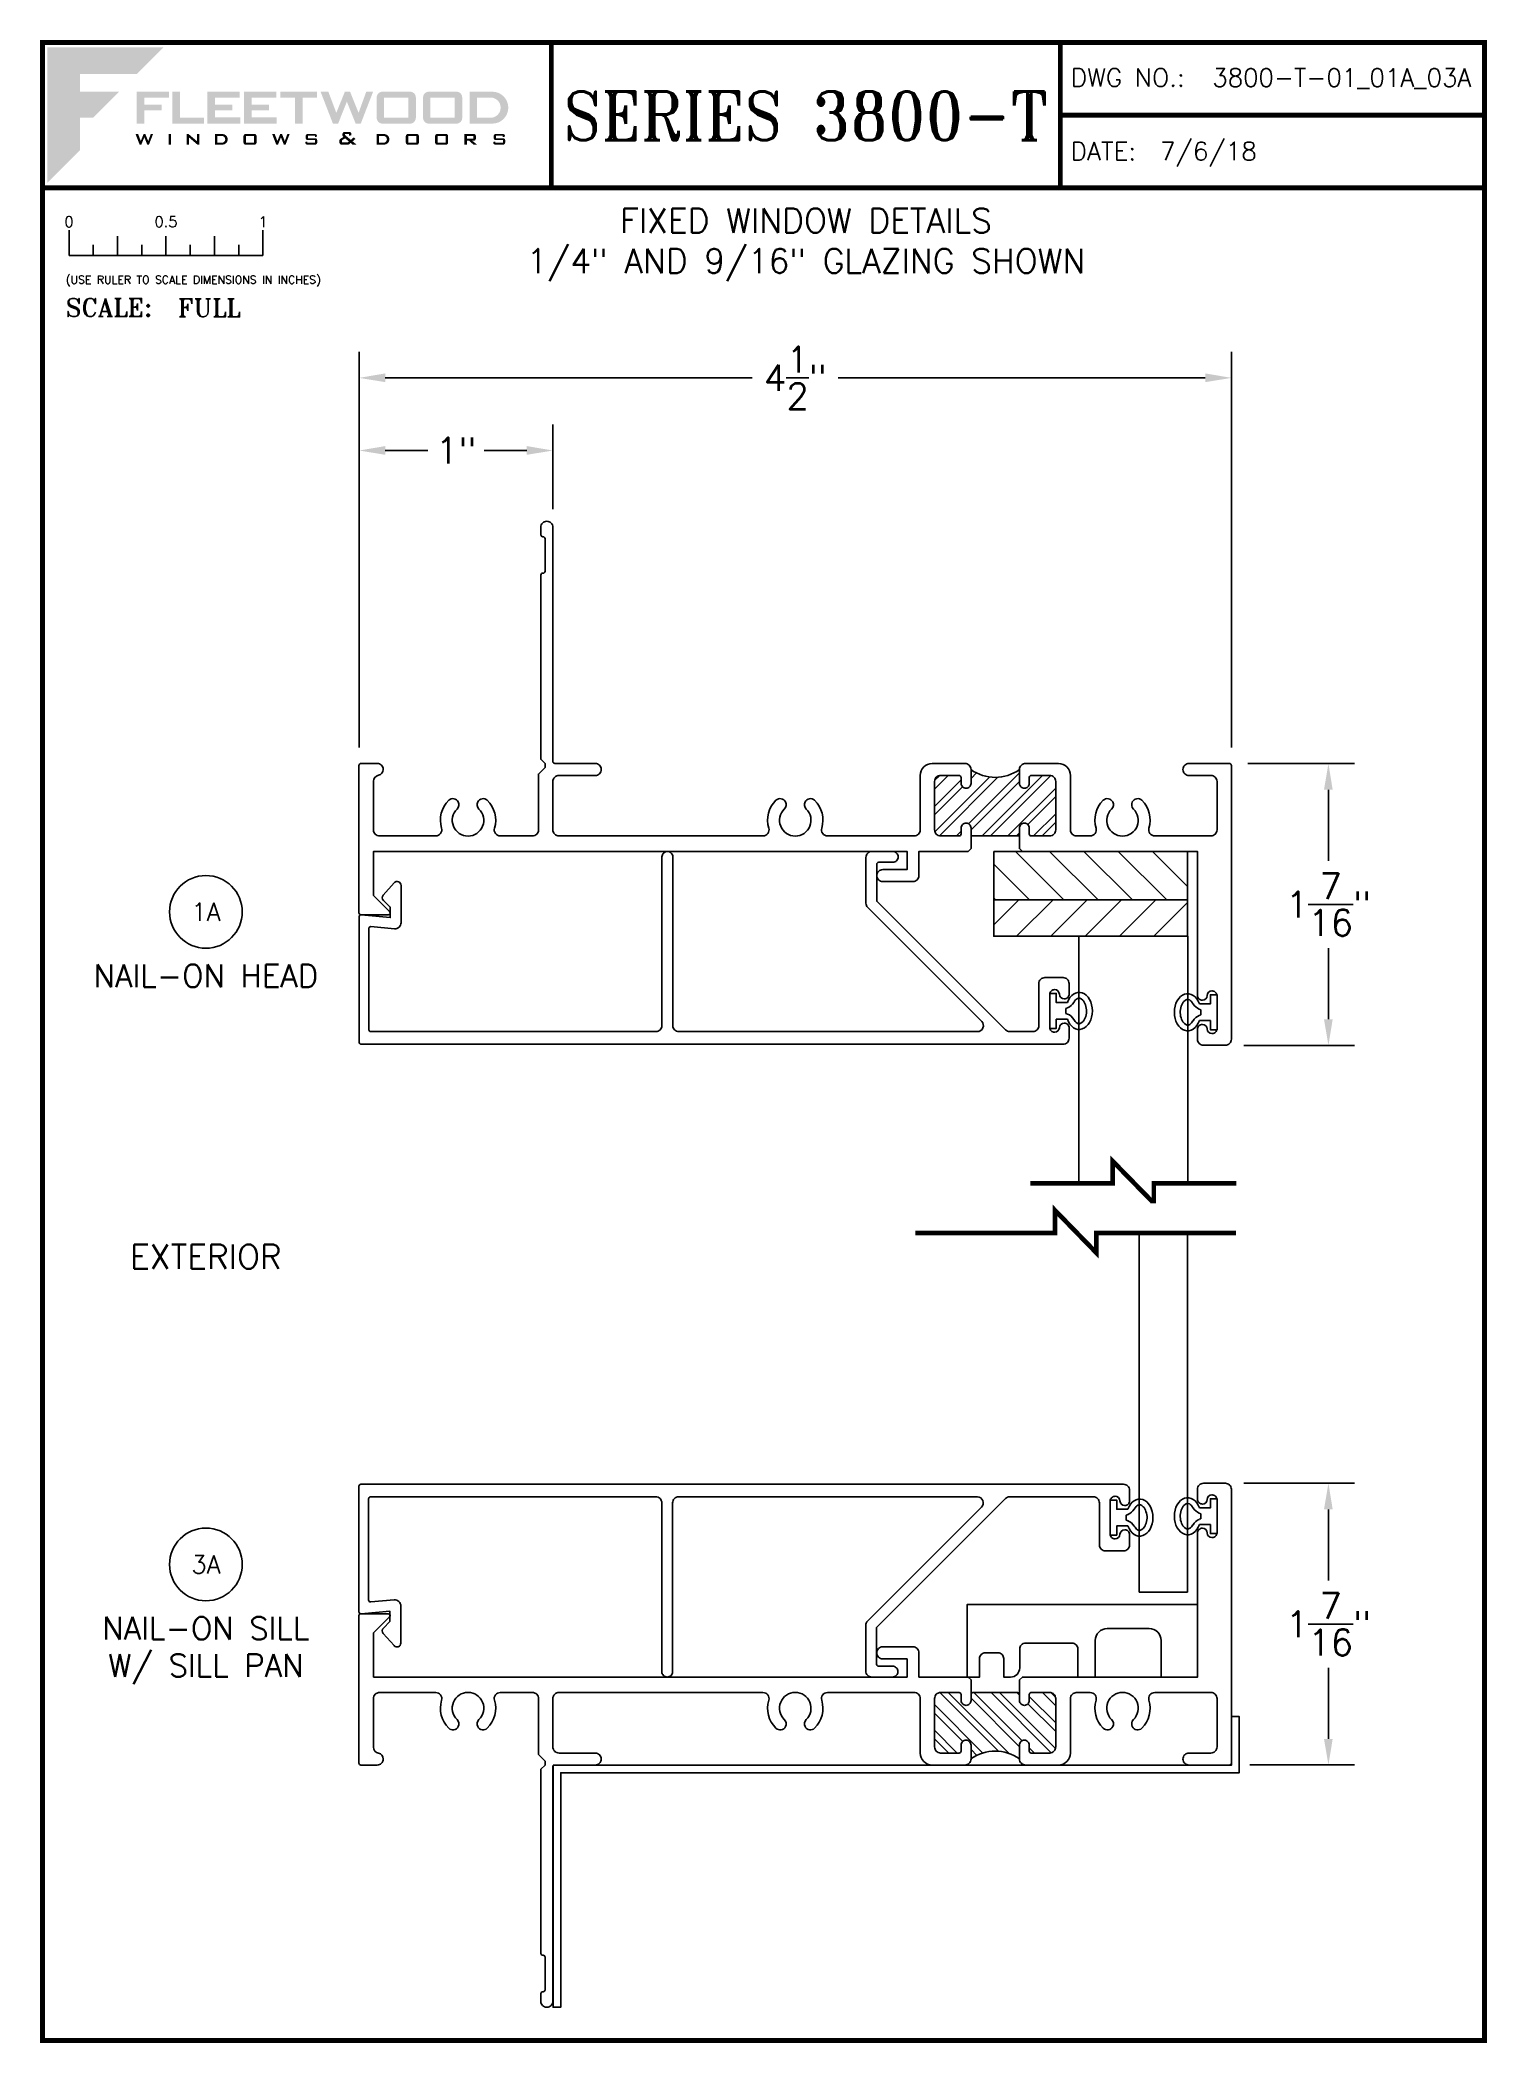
# Paper-space layout 'DETAIL 1A & 3A' of a CAD drawing. Extents: x 0.3 to 7.8, y 0.1 to 10.4.
# The model-space entities are those that its viewports show. They can reach past a viewport. Long polylines and large blocks are cut down to what shows.
import ezdxf
from ezdxf.enums import TextEntityAlignment as Align

# ---------------------------------------------------------------- set-up
doc = ezdxf.new("R2010")
doc.units = 0
doc.header["$MEASUREMENT"] = 0
doc.layers.get('0').update_dxf_attribs({"linetype": 'CONTINUOUS'})
doc.layers.get('Defpoints').update_dxf_attribs({"linetype": 'CONTINUOUS'})
for name, color, linetype in [('Ballons', 7, 'CONTINUOUS'), ('DIM', 7, 'CONTINUOUS'), ('FRAME', 1, 'CONTINUOUS'), ('GLASS', 7, 'CONTINUOUS'), ('MISC.', 7, 'CONTINUOUS'), ('PROFILE NUMBER', 150, 'CONTINUOUS'), ('SETTING BLOCKS', 7, 'CONTINUOUS'), ('SETTING_BLOCK', 4, 'CONTINUOUS'), ('TEXT', 7, 'CONTINUOUS')]:
    doc.layers.add(name, color=color, linetype=linetype)
doc.layers.add('VP', color=40, linetype='CONTINUOUS', plot=False)
doc.layers.get('VP').off()
doc.styles.add('ROMANS', font='romans')
doc.styles.add('ROMANT', font='romant')
doc.styles.add('SIMPLEX-094', font='simplex.shx', dxfattribs={"height": 0.094})
doc.styles.get("Standard").update_dxf_attribs({"font": 'simplex.shx'})
doc.dimstyles.new('FULL SCALE', dxfattribs={"dimscale": 0.75, "dimtxt": 0.18, "dimasz": 0.18, "dimexe": 0.18, "dimexo": 0.125, "dimgap": 0.09, "dimtad": 0, "dimtih": 1, "dimtoh": 1, "dimdec": 4, "dimzin": 0, "dimdsep": 46, "dimlunit": 4, "dimtxsty": 'Standard', "dimcen": 0.09, "dimadec": 0, "dimazin": 0, "dimtfac": 1, "dimtdec": 4, "dimtofl": 0, "dimtmove": 0, "dimatfit": 3, "dimfxl": 0, "dimtolj": 1, "dimtzin": 0, "dimarcsym": 0})

# ---------------------------------------------------------------- blocks, each defined once
blk = doc.blocks.new('sectball')
blk.add_circle((0, 0), 0.125)
blk.add_attdef('NO', text='', height=0.062).set_placement((0, 0), align=Align.MIDDLE_CENTER)
for tag, p in [('LINE1', (0, -0.2588)), ('LINE2', (0, -0.3864)), ('LINE3', (0, -0.5214))]:
    blk.add_attdef(tag, text='', height=0.078).set_placement(p, align=Align.CENTER)
blk = doc.blocks.new('*D31')
at = {"layer": 'Defpoints', "color": 0}
for p in [(6.446, 8.706), (1.946, 6.705), (6.446, 6.705)]:
    blk.add_point(p, dxfattribs=at)
at = {"layer": 'DIM', "color": 0, "lineweight": -2}
for p, q in [((1.946, 6.799), (1.946, 8.841)), ((6.446, 6.799), (6.446, 8.841)), ((2.081, 8.706), (3.974, 8.706)), ((6.311, 8.706), (4.418, 8.706))]:
    blk.add_line(p, q, dxfattribs=at)
at = {"layer": 'DIM', "color": 0}
for points in [[(2.081, 8.729), (2.081, 8.684), (1.946, 8.706)], [(6.311, 8.729), (6.311, 8.684), (6.446, 8.706)]]:
    blk.add_solid(points, dxfattribs=at)
at = {"layer": 'DIM', "color": 0, "insert": (4.196, 8.706), "char_height": 0.135, "attachment_point": 5}
blk.add_mtext('\\A1;4{\\H1.000000x;\\S1/2;}"', dxfattribs=at)
blk = doc.blocks.new('*D32')
at = {"layer": 'Defpoints', "color": 0}
for p in [(6.436, 6.715), (6.415, 5.261), (6.946, 5.261)]:
    blk.add_point(p, dxfattribs=at)
at = {"layer": 'TEXT', "color": 0, "lineweight": -2}
for p, q in [((6.53, 6.715), (7.081, 6.715)), ((6.946, 6.58), (6.946, 6.213)), ((6.946, 5.396), (6.946, 5.763)), ((6.509, 5.261), (7.081, 5.261))]:
    blk.add_line(p, q, dxfattribs=at)
at = {"layer": 'TEXT', "color": 0}
for points in [[(6.923, 6.58), (6.968, 6.58), (6.946, 6.715)], [(6.923, 5.396), (6.968, 5.396), (6.946, 5.261)]]:
    blk.add_solid(points, dxfattribs=at)
at = {"layer": 'TEXT', "color": 0, "insert": (6.946, 5.988), "char_height": 0.135, "attachment_point": 5}
blk.add_mtext('\\A1;1{\\H1.000000x;\\S7/16;}"', dxfattribs=at)
blk = doc.blocks.new('*D33')
at = {"layer": 'Defpoints', "color": 0}
for p in [(6.415, 3.001), (6.446, 1.547), (6.946, 1.547)]:
    blk.add_point(p, dxfattribs=at)
at = {"layer": 'TEXT', "color": 0, "lineweight": -2}
for p, q in [((6.509, 3.001), (7.081, 3.001)), ((6.946, 2.866), (6.946, 2.499)), ((6.946, 1.682), (6.946, 2.049)), ((6.54, 1.547), (7.081, 1.547))]:
    blk.add_line(p, q, dxfattribs=at)
at = {"layer": 'TEXT', "color": 0}
for points in [[(6.923, 2.866), (6.968, 2.866), (6.946, 3.001)], [(6.923, 1.682), (6.968, 1.682), (6.946, 1.547)]]:
    blk.add_solid(points, dxfattribs=at)
at = {"layer": 'TEXT', "color": 0, "insert": (6.946, 2.274), "char_height": 0.135, "attachment_point": 5}
blk.add_mtext('\\A1;1{\\H1x;\\S7/16;}"', dxfattribs=at)
blk = doc.blocks.new('*D34')
at = {"layer": 'Defpoints', "color": 0}
for p in [(2.946, 8.331), (2.946, 7.934), (1.946, 6.705)]:
    blk.add_point(p, dxfattribs=at)
at = {"layer": 'DIM', "color": 0, "lineweight": -2}
for p, q in [((1.946, 6.799), (1.946, 8.466)), ((2.946, 8.028), (2.946, 8.466)), ((2.081, 8.331), (2.301, 8.331)), ((2.811, 8.331), (2.591, 8.331))]:
    blk.add_line(p, q, dxfattribs=at)
at = {"layer": 'DIM', "color": 0}
for points in [[(2.081, 8.354), (2.081, 8.309), (1.946, 8.331)], [(2.811, 8.354), (2.811, 8.309), (2.946, 8.331)]]:
    blk.add_solid(points, dxfattribs=at)
at = {"layer": 'DIM', "color": 0, "insert": (2.446, 8.331), "char_height": 0.135, "attachment_point": 5}
blk.add_mtext('\\A1;1"', dxfattribs=at)
blk = doc.blocks.new('Fleetwood_Logo_6-10-15')
h = blk.add_hatch(color=154)
h.dxf.hatch_style = 1
h.paths.add_polyline_path([(0.2526, -0.0017), (0.0019, -0.0017), (0.0019, -0.2942), (0.0725, -0.2236), (0.0725, -0.1535), (0.1007, -0.1535), (0.1567, -0.0976), (0.0725, -0.0976), (0.0725, -0.0596), (0.1946, -0.0596)])
h = blk.add_hatch(color=251)
h.dxf.hatch_style = 1
h.paths.add_polyline_path([(0.2487, -0.1256), (0.2112, -0.1256), (0.2112, -0.1102), (0.2647, -0.1102), (0.2647, -0.0976), (0.1946, -0.0976), (0.1946, -0.1667), (0.2112, -0.1667), (0.2112, -0.1377), (0.2487, -0.1377)])
h = blk.add_hatch(color=251)
h.dxf.hatch_style = 1
h.paths.add_polyline_path([(0.2886, -0.0976), (0.272, -0.0976), (0.272, -0.1667), (0.3401, -0.1667), (0.3401, -0.1535), (0.2886, -0.1535)])
h = blk.add_hatch(color=251)
h.dxf.hatch_style = 1
h.paths.add_polyline_path([(0.4175, -0.0976), (0.3474, -0.0976), (0.3474, -0.1667), (0.4185, -0.1667), (0.4185, -0.1534), (0.364, -0.1534), (0.364, -0.1377), (0.4015, -0.1377), (0.4015, -0.1256), (0.364, -0.1256), (0.364, -0.1102), (0.4175, -0.1102)])
h = blk.add_hatch(color=251)
h.dxf.hatch_style = 1
h.paths.add_polyline_path([(0.4965, -0.0976), (0.4264, -0.0976), (0.4264, -0.1667), (0.4975, -0.1667), (0.4975, -0.1534), (0.443, -0.1534), (0.443, -0.1377), (0.4804, -0.1377), (0.4804, -0.1256), (0.443, -0.1256), (0.443, -0.1102), (0.4965, -0.1102)])
h = blk.add_hatch(color=251)
h.dxf.hatch_style = 1
h.paths.add_polyline_path([(0.5842, -0.0976), (0.5054, -0.0976), (0.5054, -0.1102), (0.5365, -0.1102), (0.5365, -0.1667), (0.5531, -0.1667), (0.5531, -0.1102), (0.5842, -0.1102)])
h = blk.add_hatch(color=251)
h.dxf.hatch_style = 1
h.paths.add_polyline_path([(0.6089, -0.0976), (0.5921, -0.0976), (0.6188, -0.1667), (0.63, -0.1667), (0.6489, -0.1192), (0.6679, -0.1667), (0.6789, -0.1667), (0.7056, -0.0976), (0.6908, -0.0976), (0.6742, -0.1433), (0.6558, -0.0976), (0.6446, -0.0976), (0.6261, -0.1433)])
h = blk.add_hatch(color=251)
h.dxf.hatch_style = 1
h.paths.add_polyline_path([(0.7853, -0.0976), (0.726, -0.0976, 0.414214), (0.7133, -0.1102), (0.7133, -0.154, 0.414214), (0.726, -0.1667), (0.7853, -0.1667, 0.414214), (0.798, -0.154), (0.798, -0.1102, 0.414214)])
h.paths.add_polyline_path([(0.7819, -0.1102), (0.7819, -0.154), (0.7294, -0.154), (0.7294, -0.1102)], flags=16)
h = blk.add_hatch(color=251)
h.dxf.hatch_style = 1
h.paths.add_polyline_path([(0.8856, -0.0976), (0.8262, -0.0976, 0.414214), (0.8136, -0.1102), (0.8136, -0.154, 0.414214), (0.8262, -0.1667), (0.8856, -0.1667, 0.414214), (0.8982, -0.154), (0.8982, -0.1102, 0.414214)])
h.paths.add_polyline_path([(0.8822, -0.1102), (0.8822, -0.154), (0.8296, -0.154), (0.8296, -0.1102)], flags=16)
h = blk.add_hatch(color=251)
h.dxf.hatch_style = 1
h.paths.add_polyline_path([(0.9632, -0.0976), (0.914, -0.0976), (0.914, -0.1667), (0.9632, -0.1667, 1)])
h.paths.add_polyline_path([(0.9301, -0.1102), (0.9593, -0.1102, -1), (0.9593, -0.154), (0.9301, -0.154)], flags=16)
h = blk.add_hatch(color=7)
h.dxf.hatch_style = 1
h.paths.add_polyline_path([(0.2301, -0.1891), (0.2251, -0.1891), (0.2196, -0.2043), (0.2134, -0.1891), (0.2097, -0.1891), (0.2035, -0.2043), (0.1978, -0.1891), (0.1922, -0.1891), (0.2011, -0.2121), (0.2048, -0.2121), (0.2112, -0.1963), (0.2175, -0.2121), (0.2212, -0.2121)])
h = blk.add_hatch(color=7)
h.dxf.hatch_style = 1
h.paths.add_polyline_path([(0.2691, -0.1891), (0.2637, -0.1891), (0.2637, -0.2118), (0.2637, -0.2121), (0.2691, -0.2121)])
h = blk.add_hatch(color=7)
h.dxf.hatch_style = 1
h.paths.add_polyline_path([(0.3077, -0.1964), (0.3259, -0.2121), (0.3298, -0.2121), (0.3298, -0.1891), (0.325, -0.1891), (0.325, -0.2047), (0.3067, -0.1891), (0.3029, -0.1891), (0.3029, -0.2121), (0.3077, -0.2121)])
h = blk.add_hatch(color=7)
h.dxf.hatch_style = 1
h.paths.add_polyline_path([(0.3801, -0.1891), (0.3637, -0.1891), (0.3637, -0.2121), (0.3801, -0.2121, 1)])
h.paths.add_polyline_path([(0.3691, -0.2079), (0.3691, -0.1933), (0.3788, -0.1933, -1), (0.3788, -0.2079)], flags=16)
h = blk.add_hatch(color=7)
h.dxf.hatch_style = 1
h.paths.add_polyline_path([(0.4537, -0.2079), (0.4537, -0.1933, 0.414214), (0.4495, -0.1891), (0.4297, -0.1891, 0.414214), (0.4255, -0.1933), (0.4255, -0.2079, 0.414214), (0.4297, -0.2121), (0.4495, -0.2121, 0.414214)])
h.paths.add_polyline_path([(0.4308, -0.2079), (0.4308, -0.1933), (0.4484, -0.1933), (0.4484, -0.2079)], flags=16)
h = blk.add_hatch(color=7)
h.dxf.hatch_style = 1
h.paths.add_polyline_path([(0.5253, -0.1891), (0.5203, -0.1891), (0.5148, -0.2043), (0.5087, -0.1891), (0.5049, -0.1891), (0.4988, -0.2043), (0.493, -0.1891), (0.4874, -0.1891), (0.4963, -0.2121), (0.5001, -0.2121), (0.5064, -0.1963), (0.5127, -0.2121), (0.5164, -0.2121)])
h = blk.add_hatch(color=7)
h.dxf.hatch_style = 1
h.paths.add_polyline_path([(0.5801, -0.1891), (0.5643, -0.1891, 0.414214), (0.56, -0.1933), (0.56, -0.1981, 0.414214), (0.5643, -0.2024), (0.58, -0.2024), (0.58, -0.2078), (0.5637, -0.2078), (0.5637, -0.2052), (0.5591, -0.2062), (0.5591, -0.2078, 0.414214), (0.5634, -0.2121), (0.5805, -0.2121, 0.414214), (0.5848, -0.2078), (0.5848, -0.2024, 0.414214), (0.5805, -0.1982), (0.5648, -0.1982), (0.5648, -0.193), (0.5798, -0.193), (0.5798, -0.1958), (0.5843, -0.1948), (0.5843, -0.1933, 0.414214)])
h = blk.add_hatch(color=7)
h.dxf.hatch_style = 1
h.paths.add_polyline_path([(0.645, -0.1913, -0.222262), (0.6447, -0.1906), (0.6447, -0.1892), (0.6535, -0.1892), (0.6535, -0.193), (0.6587, -0.1918), (0.6587, -0.189, 0.414214), (0.6544, -0.1847), (0.6437, -0.1847, 0.414214), (0.6394, -0.189), (0.6394, -0.1922, 0.222262), (0.6407, -0.1948), (0.6415, -0.1955), (0.6345, -0.1998, 0.260684), (0.6329, -0.2027), (0.6329, -0.2078, 0.414214), (0.6372, -0.2121), (0.6514, -0.2121, 0.17577), (0.6536, -0.2113), (0.657, -0.2085), (0.6614, -0.2121), (0.6699, -0.2121), (0.6613, -0.2049), (0.6676, -0.1997), (0.6637, -0.1964), (0.6574, -0.2017)])
h.paths.add_polyline_path([(0.6532, -0.2052), (0.6509, -0.2072, -0.17577), (0.6502, -0.2074), (0.6382, -0.2074), (0.6382, -0.2033, -0.260684), (0.6387, -0.2025), (0.6451, -0.1985)], flags=16)
h = blk.add_hatch(color=7)
h.dxf.hatch_style = 1
h.paths.add_polyline_path([(0.7294, -0.1891), (0.713, -0.1891), (0.713, -0.2121), (0.7294, -0.2121, 1)])
h.paths.add_polyline_path([(0.7184, -0.2079), (0.7184, -0.1933), (0.7281, -0.1933, -1), (0.7281, -0.2079)], flags=16)
h = blk.add_hatch(color=7)
h.dxf.hatch_style = 1
h.paths.add_polyline_path([(0.8045, -0.2079), (0.8045, -0.1933, 0.414214), (0.8003, -0.1891), (0.7805, -0.1891, 0.414214), (0.7763, -0.1933), (0.7763, -0.2079, 0.414214), (0.7805, -0.2121), (0.8003, -0.2121, 0.414214)])
h.paths.add_polyline_path([(0.7816, -0.2079), (0.7816, -0.1933), (0.7992, -0.1933), (0.7992, -0.2079)], flags=16)
h = blk.add_hatch(color=7)
h.dxf.hatch_style = 1
h.paths.add_polyline_path([(0.8678, -0.2079), (0.8678, -0.1933, 0.414214), (0.8636, -0.1891), (0.8438, -0.1891, 0.414214), (0.8396, -0.1933), (0.8396, -0.2079, 0.414214), (0.8438, -0.2121), (0.8636, -0.2121, 0.414214)])
h.paths.add_polyline_path([(0.8449, -0.2079), (0.8449, -0.1933), (0.8624, -0.1933), (0.8624, -0.2079)], flags=16)
h = blk.add_hatch(color=7)
h.dxf.hatch_style = 1
h.paths.add_polyline_path([(0.9277, -0.1993), (0.9277, -0.1933, 0.414214), (0.9235, -0.1891), (0.9028, -0.1891), (0.9028, -0.2121), (0.9082, -0.2121), (0.9082, -0.2035), (0.9131, -0.2035), (0.9224, -0.2121), (0.9303, -0.2121), (0.9197, -0.2035), (0.9235, -0.2035, 0.414214)])
h.paths.add_polyline_path([(0.9082, -0.1993), (0.9082, -0.1933), (0.9214, -0.1933, -0.414214), (0.9224, -0.1943), (0.9224, -0.1983, -0.414214), (0.9214, -0.1993)], flags=16)
h = blk.add_hatch(color=7)
h.dxf.hatch_style = 1
h.paths.add_polyline_path([(0.9867, -0.1982), (0.971, -0.1982), (0.971, -0.193), (0.9859, -0.193), (0.9859, -0.1958), (0.9905, -0.1948), (0.9905, -0.1933, 0.414214), (0.9863, -0.1891), (0.9705, -0.1891, 0.414214), (0.9662, -0.1933), (0.9662, -0.1981, 0.414214), (0.9705, -0.2024), (0.9862, -0.2024), (0.9862, -0.2078), (0.9699, -0.2078), (0.9699, -0.2052), (0.9653, -0.2062), (0.9653, -0.2078, 0.414214), (0.9696, -0.2121), (0.9867, -0.2121, 0.414214), (0.991, -0.2078), (0.991, -0.2024, 0.414214)])
blk = doc.blocks.new('A-SIZE_P')
at = {"const_width": 0.025}
blk.add_lwpolyline([(0.313, 0.125), (7.751, 0.125), (7.751, 10.437), (0.313, 10.437)], close=True, dxfattribs=at)
for points in [[(2.938, 10.437), (2.938, 9.687)], [(5.563, 10.437), (5.563, 9.687)], [(5.563, 10.062), (7.751, 10.062)], [(0.313, 9.687), (7.751, 9.687)]]:
    blk.add_lwpolyline(points, dxfattribs=at)
at = {"xscale": 2.387023416083395, "yscale": 2.387023416083395, "zscale": 2.387023416083395}
blk.add_blockref('Fleetwood_Logo_6-10-15', (0.334, 10.416), dxfattribs=at)
for s, style, p in [('DWG NO.:', 'SIMPLEX-094', (5.617, 10.209)), ('DATE:', 'SIMPLEX-094', (5.616, 9.829)), ('SCALE:', 'ROMANT', (0.433, 9.022))]:
    blk.add_text(s, height=0.094, dxfattribs=dict(style=style)).set_placement(p)
for tag, p, style in [('DWG_NO', (6.346, 10.209), 'SIMPLEX-094'), ('DATE', (6.077, 9.829), 'SIMPLEX-094'), ('SCALE', (1.011, 9.02), 'ROMANT')]:
    blk.add_attdef(tag, p, '', height=0.094, dxfattribs=dict(style=style))
for tag, height, style, width, p, p2 in [('DWG_NO_F', 0.094, 'SIMPLEX-094', 1.745692, (6.347, 10.209), (7.683, 10.209)), ('PRODUCT', 0.25, 'ROMANT', 1.390728, (3.001, 9.934), (5.5, 9.934))]:
    blk.add_attdef(tag, text='', height=height, dxfattribs=dict(style=style, width=width)).set_placement(p, p2, align=Align.FIT)
blk = doc.blocks.new('Full')
for p, q in [((0.137, -0.219), (0.137, -0.35)), ((0.262, -0.294), (0.262, -0.35)), ((0.387, -0.249), (0.387, -0.35)), ((0.512, -0.294), (0.512, -0.35)), ((0.637, -0.249), (0.637, -0.35)), ((0.762, -0.294), (0.762, -0.35)), ((0.887, -0.249), (0.887, -0.35)), ((1.012, -0.294), (1.012, -0.35)), ((1.137, -0.219), (1.137, -0.35)), ((0.137, -0.35), (1.137, -0.35))]:
    blk.add_line(p, q)
for s, p in [('0', (0.137, -0.219)), ('0.5', (0.637, -0.219)), ('1', (1.137, -0.219))]:
    blk.add_text(s, height=0.055).set_placement(p, align=Align.BOTTOM_CENTER)
at = {"style": 'ROMANS'}
blk.add_text('(USE RULER TO SCALE DIMENSIONS IN INCHES)', height=0.04115, dxfattribs=at).set_placement((0.12, -0.495))
blk = doc.blocks.new('3800 NAIL-ON FRAME')
h = blk.add_hatch()
h.set_pattern_fill('ANSI32', color=256, scale=0.25, style=0)
h.set_pattern_definition([(45, (-3.29232, -6.189), (-0.0662913, 0.0662913), []), (45, (-3.24812, -6.189), (-0.0662913, 0.0662913), [])])
h.paths.add_polyline_path([(2.143, 0.361, 0.414214), (2.112, 0.392), (2.017, 0.392, 0.414214), (2.006, 0.382), (2.006, 0.351, -0.414214), (1.982, 0.326, -0.414214), (1.956, 0.351), (1.956, 0.423, -0.324768), (1.706, 0.423), (1.706, 0.351, -0.414214), (1.681, 0.326, -0.414214), (1.655, 0.351), (1.655, 0.382, 0.414214), (1.645, 0.392), (1.549, 0.392, 0.414214), (1.518, 0.361), (1.518, 0.111, 0.414214), (1.549, 0.08), (1.645, 0.08, 0.414214), (1.655, 0.09), (1.655, 0.121, -0.414214), (1.681, 0.146, -0.414214), (1.706, 0.121), (1.706, 0.09, 0.414214), (1.715, 0.08), (1.946, 0.08, 0.414214), (1.956, 0.09), (1.956, 0.121, -0.414214), (1.982, 0.146, -0.414214), (2.006, 0.121), (2.006, 0.09, 0.414214), (2.017, 0.08), (2.112, 0.08, 0.414214), (2.143, 0.111)])
blk.add_line((1.706, 0.015), (1.706, 0.09))
blk.add_lwpolyline([(1.706, 0.015), (1.691, 0), (1.437, 0), (1.437, -0.125, -0.414214), (1.407, -0.156), (1.251, -0.156, -0.414214), (1.22, -0.125, -0.414214), (1.251, -0.094), (1.376, -0.094), (1.376, 0), (-1.376, 0), (-1.376, -0.224, 0.198912), (-1.373, -0.231), (-1.293, -0.31, -0.668179), (-1.3, -0.327), (-1.441, -0.327, -0.414214), (-1.451, -0.317), (-1.451, 0.444, -0.414214), (-1.441, 0.454), (-1.357, 0.454, -0.414214), (-1.326, 0.423, -0.358249), (-1.35, 0.393, 0.358249), (-1.376, 0.362), (-1.376, 0.111, 0.414214), (-1.345, 0.08), (-1.055, 0.08, 0.5024), (-1.025, 0.12, -0.280293), (-0.988, 0.264, -0.498955), (-0.939, 0.256, -0.334263), (-0.945, 0.219, 2.470836), (-0.832, 0.219, -0.334263), (-0.838, 0.256), (-0.838, 0.256, -0.498955), (-0.789, 0.264, -0.280293), (-0.752, 0.12, 0.5024), (-0.722, 0.08), (-0.556, 0.08, 0.414214), (-0.525, 0.111), (-0.525, 0.399), (-0.491, 0.434), (-0.491, 0.454), (-0.513, 0.476), (-0.513, 1.426, -0.443866), (-0.501, 1.436, 0.443866), (-0.491, 1.446), (-0.491, 1.614, 0.414214), (-0.501, 1.624), (-0.502, 1.624, -0.414214), (-0.513, 1.634), (-0.513, 1.673, -0.414214), (-0.482, 1.704, -0.414214), (-0.451, 1.673), (-0.451, 0.464, 0.414214), (-0.441, 0.454), (-0.232, 0.454, -0.414214), (-0.201, 0.423, -0.414214), (-0.232, 0.392), (-0.419, 0.392, 0.414214), (-0.451, 0.361), (-0.451, 0.111, 0.414214), (-0.419, 0.08), (0.633, 0.08, 0.5024), (0.663, 0.12, -0.280293), (0.7, 0.264, -0.498955), (0.749, 0.256, -0.334263), (0.743, 0.219, 2.470836), (0.856, 0.219, -0.334263), (0.85, 0.256, -0.498955), (0.899, 0.264, -0.280293), (0.936, 0.12, 0.5024), (0.966, 0.08), (1.412, 0.08, 0.414214), (1.444, 0.111), (1.444, 0.392, -0.414214), (1.506, 0.454), (1.674, 0.454, -0.414214), (1.706, 0.423), (1.706, 0.351, -0.414214), (1.681, 0.326, -0.414214), (1.655, 0.351), (1.655, 0.382, 0.414214), (1.645, 0.392), (1.549, 0.392, 0.414214), (1.518, 0.361), (1.518, 0.111, 0.414214), (1.549, 0.08), (1.645, 0.08, 0.414214), (1.655, 0.09), (1.655, 0.121, -0.414214), (1.681, 0.146, -0.414214), (1.706, 0.121), (1.706, 0.09, 0.414214), (1.715, 0.08), (1.946, 0.08, 0.414214), (1.956, 0.09), (1.956, 0.121, -0.414214), (1.982, 0.146, -0.414214), (2.006, 0.121), (2.006, 0.09, 0.414214), (2.017, 0.08), (2.112, 0.08, 0.414214), (2.143, 0.111), (2.143, 0.361, 0.414214), (2.112, 0.392), (2.017, 0.392, 0.414214), (2.006, 0.382), (2.006, 0.351, -0.414214), (1.982, 0.326), (1.982, 0.326, -0.414214), (1.956, 0.351), (1.956, 0.423, -0.414214), (1.988, 0.454), (2.157, 0.454, -0.414214), (2.219, 0.392), (2.219, 0.111, 0.414214), (2.249, 0.08), (2.321, 0.08, 0.5024), (2.351, 0.12, -0.280293), (2.388, 0.264, -0.498955), (2.437, 0.256, -0.334263), (2.431, 0.219, 2.470836), (2.544, 0.219, -0.334263), (2.538, 0.256, -0.498955), (2.587, 0.264, -0.280293), (2.624, 0.12, 0.5024), (2.654, 0.08), (2.943, 0.08, 0.414214), (2.975, 0.111), (2.975, 0.361, 0.414214), (2.943, 0.392), (2.831, 0.392, -0.414214), (2.799, 0.423, -0.414214), (2.831, 0.454), (3.04, 0.454, -0.414214), (3.049, 0.444), (3.049, 0.444), (3.049, -0.969, -0.414214), (3.018, -1), (2.905, -1, -0.414214), (2.874, -0.969), (2.874, -0.918, -0.414214), (2.9, -0.893), (2.9, -0.893, -0.399638), (2.924, -0.916, 0.399638), (2.949, -0.94), (2.95, -0.94, 0.414214), (2.975, -0.915), (2.975, -0.745, 0.414214), (2.95, -0.72), (2.949, -0.72, 0.399638), (2.924, -0.744, -0.399638), (2.9, -0.768, -0.414214), (2.874, -0.743), (2.874, -0.691), (2.874, 0), (1.971, 0), (1.956, 0.015), (1.956, 0.09)], format="xyb")
blk.add_arc((1.831, 0.596), 0.214, 234.0157, 305.9843)
blk = doc.blocks.new('3802 45 GLASS STOP')
blk.add_lwpolyline([(3.939, -0.433, -0.399638), (3.914, -0.41, 0.400364), (3.889, -0.386, 0.414214), (3.864, -0.411), (3.864, -0.581, 0.414214), (3.889, -0.606), (3.889, -0.606, 0.399638), (3.914, -0.582, -0.399638), (3.939, -0.558, -0.414214), (3.964, -0.583), (3.964, -0.637, -0.414214), (3.933, -0.668), (-0.001, -0.668, -0.414214), (-0.011, -0.658), (-0.011, -0.01, -0.440011), (0, 0), (0.149, -0.013), (0.149, 0.04), (0.115, 0.074, -0.395486), (0.114, 0.102), (0.17, 0.165, -0.691708), (0.205, 0.152), (0.205, -0.04, -0.440011), (0.171, -0.071), (0.05, -0.061, 0.440011), (0.039, -0.071), (0.039, -0.593, 0.414214), (0.049, -0.603), (1.52, -0.603, 0.414214), (1.551, -0.572), (1.551, 0.299, -0.414214), (1.579, 0.327), (1.579, 0.327, -0.414214), (1.607, 0.299), (1.607, -0.572, 0.414214), (1.638, -0.603), (3.179, -0.603, 0.668179), (3.2, -0.55), (2.612, 0.038, -0.198912), (2.603, 0.06), (2.603, 0.296, -0.414214), (2.634, 0.327), (2.741, 0.327, -0.414214), (2.769, 0.299, -0.414214), (2.741, 0.271), (2.669, 0.271, 0.414214), (2.659, 0.261), (2.659, 0.071), (3.324, -0.594, 0.198912), (3.345, -0.603), (3.777, -0.603, 0.414214), (3.808, -0.572), (3.808, -0.355, -0.414214), (3.839, -0.324), (3.933, -0.324, -0.414214), (3.964, -0.355), (3.964, -0.408, -0.414214)], format="xyb", close=True)
blk = doc.blocks.new('A$C3BF656AD')
at = {"layer": 'SETTING BLOCKS'}
h = blk.add_hatch(dxfattribs=at)
h.set_pattern_fill('ANSI31', color=256, scale=0.25, angle=90, style=0)
h.set_pattern_definition([(135, (0.820812, -8.054306), (-0.02209709, -0.02209709), [])])
h.paths.add_polyline_path([(0, 0.0625), (0.25, 0.0625), (0.25, 0.1095), (0, 0.1095)])
h = blk.add_hatch(dxfattribs=at)
h.set_pattern_fill('ANSI31', color=256, scale=0.25, style=0)
h.set_pattern_definition([(45, (-2.098375, -8.085556), (-0.02209709, 0.02209709), [])])
h.paths.add_polyline_path([(0, 0), (0.25, 0), (0.25, 0.0625), (0, 0.0625)])
for points in [[(0, 0.0625), (0, 0.1095), (0.25, 0.1095), (0.25, 0.0625)], [(0, 0), (0, 0.0625), (0.25, 0.0625), (0.25, 0)]]:
    blk.add_lwpolyline(points, close=True, dxfattribs=at)
blk = doc.blocks.new('*U144')
at = {"layer": 'PROFILE NUMBER', "color": 5}
for p, q in [((-0.016, 0.092), (-0.013, 0.083)), ((-0.013, 0.083), (0.013, 0.083)), ((0.013, 0.083), (0.016, 0.092))]:
    blk.add_line(p, q, dxfattribs=at)
blk.add_lwpolyline([(-0.043, 0.091), (-0.043, 0.034), (-0.09, 0.034), (-0.09, 0), (0.09, 0), (0.09, 0.034), (0.043, 0.034), (0.043, 0.091)], dxfattribs=at)
for centre, start, end in [((-0.073, 0.071), 19.8289, 61.175), ((0.073, 0.071), 118.7633, 160.1945)]:
    blk.add_arc(centre, 0.06, start, end, dxfattribs=at)
blk.add_ellipse((0, 0.152), major_axis=(-0.0958, 0), ratio=0.712114, start_param=2.033109, end_param=7.391692, dxfattribs=at)
blk.add_open_spline([(0.044, 0.124), (0.053, 0.129), (0.059, 0.135), (0.069, 0.15), (0.068, 0.157), (0.049, 0.179), (0.027, 0.189), (-0.021, 0.191), (-0.045, 0.181), (-0.067, 0.16), (-0.068, 0.152), (-0.061, 0.137), (-0.054, 0.129), (-0.044, 0.124)], degree=3, knots=[2.2211, 2.2211, 2.2211, 2.2211, 2.727733, 2.727733, 3.7005, 3.7005, 4.673268, 4.673268, 5.646035, 5.646035, 6.618803, 6.618803, 7.203997, 7.203997, 7.203997, 7.203997], dxfattribs=at)

msp = doc.modelspace()

# ---------------------------------------------------------------- linework, layer by layer
at = {"layer": 'Ballons'}
for p, q in [((10.075, 19.95), (10.075, 18.119)), ((10.075, 19.95), (10.637, 19.95)), ((10.637, 19.95), (10.637, 18.119))]:
    msp.add_line(p, q, dxfattribs=at)
at = {"layer": 'FRAME'}
msp.add_lwpolyline([(9.115, 20.388, -0.414214), (9.143, 20.36, -0.414214), (9.115, 20.332), (9.043, 20.332, 0.414214), (9.033, 20.322), (9.033, 20.131), (9.697, 19.467, 0.198912), (9.719, 19.458), (9.838, 19.458, 0.414214), (9.869, 19.489), (9.869, 19.706, -0.414214), (9.9, 19.737), (9.994, 19.737, -0.414214), (10.025, 19.706), (10.025, 19.652, -0.414214), (10, 19.627, -0.399638), (9.975, 19.651, 0.400364), (9.95, 19.675, 0.414214), (9.925, 19.65), (9.925, 19.48, 0.414214), (9.95, 19.455), (9.95, 19.455, 0.399638), (9.975, 19.478, -0.399638), (10, 19.502, -0.414214), (10.025, 19.477), (10.025, 19.424, -0.414214), (9.994, 19.393), (6.373, 19.393, -0.414214), (6.363, 19.403), (6.363, 20.051, -0.440011), (6.373, 20.061), (6.523, 20.047), (6.523, 20.101), (6.488, 20.135, -0.395486), (6.487, 20.162), (6.543, 20.226, -0.691708), (6.579, 20.213), (6.579, 20.02, -0.440011), (6.545, 19.989), (6.423, 20, 0.440011), (6.413, 19.99), (6.413, 19.468, 0.414214), (6.423, 19.458), (7.894, 19.458, 0.414214), (7.925, 19.489), (7.925, 20.36, -0.414214), (7.953, 20.388), (7.953, 20.388, -0.414214), (7.981, 20.36), (7.981, 19.489, 0.414214), (8.012, 19.458), (9.552, 19.458, 0.668179), (9.574, 19.511), (8.986, 20.099, -0.198912), (8.977, 20.121), (8.977, 20.357, -0.414214), (9.008, 20.388)], format="xyb", close=True, dxfattribs=at)
at = {"layer": 'GLASS'}
for p, q in [((10.636, 19.95), (10.075, 19.95)), ((10.386, 10.763), (10.386, 12.617)), ((10.636, 10.763), (10.636, 12.617)), ((10.386, 10.763), (10.636, 10.763)), ((10.636, 10.763), (10.386, 10.763))]:
    msp.add_line(p, q, dxfattribs=at)
at = {"layer": 'GLASS', "const_width": 0.024}
for points in [[(9.825, 18.119), (10.249, 18.119), (10.249, 18.235), (10.462, 18.017), (10.462, 18.119), (10.887, 18.119)], [(9.825, 17.869), (10.249, 17.869), (10.249, 17.985), (10.462, 17.767), (10.462, 17.869), (10.887, 17.869)], [(9.232, 12.916), (9.953, 12.916), (9.953, 13.031), (10.165, 12.813), (10.165, 12.916), (10.886, 12.916)], [(9.232, 12.617), (9.953, 12.617), (9.953, 12.733), (10.165, 12.515), (10.165, 12.617), (10.886, 12.617)]]:
    msp.add_lwpolyline(points, dxfattribs=at)
at = {"layer": 'MISC.'}
msp.add_lwpolyline([(7.363, 9.871), (7.363, 8.621), (7.403, 8.621), (7.403, 9.831), (10.903, 9.831), (10.903, 10.121), (10.863, 10.121), (10.863, 9.871)], close=True, dxfattribs=at)
at = {"layer": 'SETTING_BLOCK', "color": 7}
msp.add_lwpolyline([(9.77, 10.372), (9.77, 10.47, -0.414214), (9.8, 10.5), (10.04, 10.5, -0.414214), (10.07, 10.47), (10.07, 10.325), (10.16, 10.325), (10.16, 10.513, -0.414214), (10.222, 10.575), (10.438, 10.575, -0.414214), (10.5, 10.513), (10.5, 10.325), (10.688, 10.325), (10.688, 10.7), (9.5, 10.7), (9.5, 10.325), (9.563, 10.325), (9.563, 10.42, -0.414214), (9.593, 10.45), (9.658, 10.45, -0.414214), (9.688, 10.42), (9.688, 10.325), (9.723, 10.325, 0.414214)], format="xyb", close=True, dxfattribs=at)

# ---------------------------------------------------------------- block references
at = {"layer": 'FRAME'}
msp.add_blockref('3800 NAIL-ON FRAME', (7.813, 20.388), dxfattribs=at)
at = {"layer": 'FRAME', "xscale": -1, "rotation": 180}
for name, p in [('3802 45 GLASS STOP', (6.373, 10.652)), ('3800 NAIL-ON FRAME', (7.813, 10.325))]:
    msp.add_blockref(name, p, dxfattribs=at)
at = {"layer": 'TEXT', "xscale": -4, "yscale": 4, "zscale": 4, "rotation": 180}
msp.add_blockref('A$C3BF656AD', (9.636, 20.388), dxfattribs=at)
at = {"layer": 'TEXT', "rotation": 270}
for p in [(9.925, 19.565), (10.237, 11.148)]:
    msp.add_blockref('*U144', p, dxfattribs=at)
at = {"layer": 'TEXT', "xscale": -1, "rotation": 90}
for p in [(10.788, 19.558), (10.788, 11.155)]:
    msp.add_blockref('*U144', p, dxfattribs=at)

psp = doc.layouts.new('DETAIL 1A & 3A')

# ---------------------------------------------------------------- block references
at = {"layer": 'Ballons'}
ref = psp.add_blockref('A-SIZE_P', (0, 0), dxfattribs=at)
ref.add_attrib('DWG_NO_F', '3800-T-01_01A_03A', dxfattribs={"layer": '0', "height": 0.094, "style": 'SIMPLEX-094', "width": 0.857797}).set_placement((6.346833, 10.208673), (7.683036, 10.208673), align=Align.FIT)
ref.add_attrib('DATE', '7/6/18', (6.077412, 9.828844), dxfattribs={"layer": '0', "height": 0.094, "style": 'SIMPLEX-094'})
ref.add_attrib('SCALE', 'FULL', (1.011009, 9.020349), dxfattribs={"layer": '0', "height": 0.094, "style": 'ROMANT'})
ref.add_attrib('PRODUCT', 'SERIES 3800-T', dxfattribs={"layer": '0', "height": 0.25, "style": 'ROMANT', "width": 0.807692}).set_placement((3.0005, 9.933516), (5.5005, 9.933516), align=Align.FIT)
psp.add_blockref('Full', (0.313, 9.687), dxfattribs=at)
at = {"layer": 'TEXT', "xscale": 1.5, "yscale": 1.5, "zscale": 1.5}
for p, values in [((1.156051, 5.950049), {'NO': '1A', 'LINE1': 'NAIL-ON HEAD'}), ((1.156051, 2.582152), {'NO': '3A', 'LINE1': 'NAIL-ON SILL', 'LINE2': 'W/ SILL PAN'})]:
    psp.add_blockref('sectball', p, dxfattribs=at).add_auto_attribs(values)

# ---------------------------------------------------------------- texts
at = {"layer": 'TEXT'}
psp.add_text('EXTERIOR', height=0.125, dxfattribs=at).set_placement((1.156051, 4.170704), align=Align.MIDDLE_CENTER)
at = {"layer": 'TEXT', "insert": (4.251562, 9.392861), "char_height": 0.125, "width": 3.37254721, "attachment_point": 5}
psp.add_mtext('\\A1;FIXED WINDOW DETAILS\\P1/4" AND 9/16" GLAZING SHOWN', dxfattribs=at)

# ---------------------------------------------------------------- dimensions: what is measured, and where the dimension line sits
at = {"layer": 'DIM'}
dim = psp.add_linear_dim(base=(6.445866, 8.706391), p1=(1.945866, 6.705471), p2=(6.445866, 6.705471), dimstyle='FULL SCALE', dxfattribs=at)
dim.commit()
dim.dimension.update_dxf_attribs({"geometry": '*D31', "text_midpoint": (4.195866, 8.706391)})
dim = psp.add_linear_dim(base=(2.945867, 8.331391), p1=(1.945866, 6.705471), p2=(2.945867, 7.934471), dimstyle='FULL SCALE', override={"dimlfac": -1}, dxfattribs=at)
dim.commit()
dim.dimension.update_dxf_attribs({"geometry": '*D34', "text_midpoint": (2.445867, 8.331391)})
at = {"layer": 'TEXT'}
dim = psp.add_linear_dim(base=(6.945866, 5.261471), p1=(6.435866, 6.715471), p2=(6.414866, 5.261471), angle=90, dimstyle='FULL SCALE', dxfattribs=at)
dim.commit()
dim.dimension.update_dxf_attribs({"geometry": '*D32', "text_midpoint": (6.945866, 5.988471), "dimtype": 160})
dim = psp.add_linear_dim(base=(6.945866, 1.547144), p1=(6.414866, 3.001144), p2=(6.445866, 1.547144), angle=90, dimstyle='FULL SCALE', dxfattribs=at)
dim.commit()
dim.dimension.update_dxf_attribs({"geometry": '*D33', "text_midpoint": (6.945866, 2.274144)})

# ---------------------------------------------------------------- viewports
at = {"layer": 'VP'}
for center, size, view_center_point, view_height, status in [((4.301532, 6.586918), (4.909572, 3.12749144), (8.718167, 20.712993), 3.12749158, 3), ((5.912783, 4.734728), (1.687071, 0.57688839), (10.329417, 18.305533), 0.57688852, 4)]:
    psp.add_viewport(center=center, size=size, view_center_point=view_center_point, view_height=view_height, status=status, dxfattribs=at)
psp.add_viewport(center=(4.244045, 2.365139), size=(5.024547, 4.16228884), view_center_point=(8.660679, 10.689232), view_height=4.16228924, dxfattribs=at)

doc.saveas('drawing.dxf')
